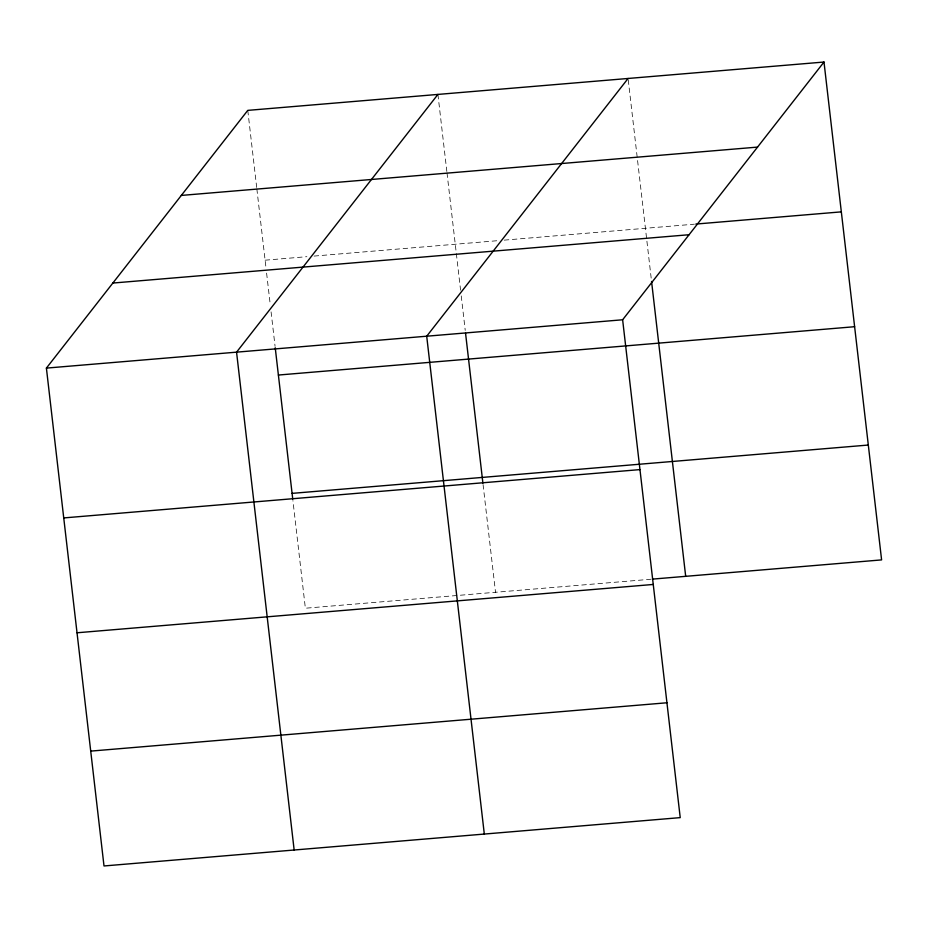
<?xml version="1.0" encoding="UTF-8"?>
<svg xmlns="http://www.w3.org/2000/svg" width="928" height="928" viewBox="0 0 928 928"><rect width="100%" height="100%" fill="white"/><g stroke="black" fill="none" stroke-linecap="round" stroke-linejoin="round"><path stroke-width="0.7" stroke-dasharray="4.64 3.48" d="M265.106 260.188L306.878 256.685M314.082 256.082L498.475 240.619M504.24 240.132L694.399 224.182M651.108 579.223L305.37 608.223L292.912 500.552M628.244 79.901L651.398 279.978M437.923 94.424L446.844 171.471M447.006 172.898L460.578 290.186M461.239 295.928L465.23 330.38M483.07 484.602L495.529 592.273M247.776 110.374L256.685 187.421M256.847 188.848L265.942 267.368M266.603 273.11L270.257 304.697M271.08 311.878L275.071 346.33"/><path stroke-width="1.39" d="M823.994 62.037L622.63 319.777L680.224 817.626L104.006 865.963L46.4 368.103L247.776 110.374L823.994 62.037L881.6 559.897L652.546 579.107M437.923 94.424L236.559 352.164L294.153 850.013M628.082 78.474L426.706 336.214L484.312 834.063M181.32 195.425L757.55 147.1M695.838 224.066L841.336 211.862M112.856 283.052L689.075 234.726M46.4 368.103L622.63 319.777M278.4 375.04L854.618 326.714M292.088 493.371L868.306 445.046M63.73 517.928L639.96 469.603M77.024 632.78L653.254 584.454M90.712 751.112L666.942 702.774M651.56 281.416L685.688 576.323M465.554 333.245L482.908 483.163M275.233 347.768L292.749 499.113"/></g></svg>
